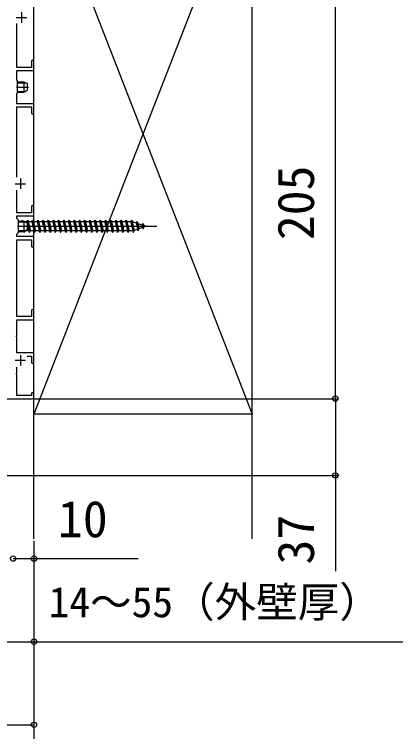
# Model space of a CAD drawing. Units: millimetres, scale not verified. Extents: x -1050 to 1050, y -1570 to 1561.
# Drawn here: x 118.6 to 302, y 273.7 to 619 of the extents above; entities that cross this region are included whole.
import ezdxf
from ezdxf.enums import TextEntityAlignment as Align

# ---------------------------------------------------------------- set-up
doc = ezdxf.new("R2010")
doc.units = ezdxf.units.MM
doc.header["$LTSCALE"] = 8
for name, color, linetype in [('0-3_YKK_11', 7, 'Continuous'), ('0-5_YKK_13', 4, 'Continuous'), ('0-6_YKK_D', 6, 'Continuous'), ('0-8_YSS_K', 3, 'Continuous')]:
    doc.layers.add(name, color=color, linetype=linetype)
doc.styles.add('ＭＳ ゴシック', font='')
doc.styles.get('ＭＳ ゴシック').set_extended_font_data('MS Gothic')

msp = doc.modelspace()

# ---------------------------------------------------------------- linework, layer by layer
at = {"layer": '0-3_YKK_11'}
for p, q in [((122, 620.001), (122, 615.001)), ((119.5, 617.501), (124.5, 617.501)), ((121.5, 540.001), (121.5, 535.001)), ((119, 537.501), (124, 537.501)), ((119, 452.501), (124, 452.501)), ((121.5, 455.001), (121.5, 450.001)), ((128, 435.001), (128, 436.401)), ((69, 434.001), (127, 434.001))]:
    msp.add_line(p, q, dxfattribs=at)
for points in [[(126.8, 596.401), (126.8, 593.501), (119.7, 593.501), (119.7, 614.629)], [(128, 571.601), (128, 576.001), (119.7, 576.001), (119.7, 580.701), (120, 581.001), (120, 583.543), (119.88, 583.726), (119.88, 584.276), (120, 584.459), (120, 587.001), (119.7, 587.301), (119.7, 592.001), (128, 592.001), (128, 596.401)], [(119.7, 540.663), (119.7, 574.501), (126.8, 574.501), (126.8, 571.601)], [(126.8, 526.401), (126.8, 523.501), (119.7, 523.501), (119.7, 534.339)], [(128, 507.601), (128, 512.001), (119.7, 512.001), (119.7, 513.201), (120.5, 514.001), (120.5, 516.543), (120.38, 516.726), (120.38, 517.276), (120.5, 517.459), (120.5, 520.001), (119.7, 520.801), (119.7, 522.001), (128, 522.001), (128, 526.401)], [(126.8, 476.401), (126.8, 473.501), (119.7, 473.501), (119.7, 510.501), (126.8, 510.501), (126.8, 507.601)], [(128, 451.601), (128, 456.001), (119.7, 456.001), (119.7, 463.543), (119.58, 463.726), (119.58, 464.276), (119.7, 464.459), (119.7, 472.001), (128, 472.001), (128, 476.401)], [(124.773, 454.501), (126.8, 454.501), (126.8, 451.601)], [(126.8, 436.401), (126.8, 435.501), (119.7, 435.501), (119.7, 445.543), (119.58, 445.726), (119.58, 446.276), (119.7, 446.459), (119.7, 449.144)]]:
    msp.add_lwpolyline(points, dxfattribs=at)
for centre, radius, start, end in [((127.4, 596.401), 0.6, 90.00001, 179.99999), ((127.4, 596.401), 0.6, 0.00001, 89.99999), ((127.4, 571.601), 0.6, 180.00001, 269.99999), ((127.4, 571.601), 0.6, 270.00001, 359.99999), ((127.4, 526.401), 0.6, 90.00001, 179.99999), ((127.4, 526.401), 0.6, 0.00001, 89.99999), ((127.4, 507.601), 0.6, 180.00001, 269.99999), ((127.4, 507.601), 0.6, 270.00001, 359.99999), ((127.4, 476.401), 0.6, 90.00001, 179.99999), ((127.4, 476.401), 0.6, 0.00001, 89.99999), ((127.4, 451.601), 0.6, 180.00001, 269.99999), ((127.4, 451.601), 0.6, 270.00001, 359.99999), ((127.4, 436.401), 0.6, 90.00001, 179.99999), ((127.4, 436.401), 0.6, 0.00001, 89.99999), ((127, 435.001), 1, 270.00001, 359.99999)]:
    msp.add_arc(centre, radius, start, end, dxfattribs=at)
at = {"layer": '0-5_YKK_13'}
for p, q in [((119.7, 583.993), (125.3, 583.993)), ((120, 586.493), (123.1, 586.493)), ((120, 586.06), (124.02, 586.06)), ((123.1, 586.493), (124.8, 585.693)), ((123.1, 586.493), (123.1, 581.493)), ((124.8, 585.693), (124.8, 582.293)), ((120, 581.926), (124.02, 581.926)), ((120, 581.493), (123.1, 581.493)), ((124.8, 582.293), (123.1, 581.493)), ((120.5, 519.493), (123.1, 519.493)), ((120.5, 519.06), (124.02, 519.06)), ((122.5, 519.993), (122.562, 519.493)), ((123.1, 519.493), (124.8, 518.693)), ((123.1, 519.493), (123.1, 514.493)), ((123.631, 519.243), (124.5, 519.243)), ((124.5, 519.243), (125, 519.993)), ((124.5, 519.243), (124.601, 518.786)), ((124.8, 518.693), (124.8, 515.293)), ((125, 519.993), (125.75, 513.993)), ((125, 519.993), (125.25, 519.243)), ((125.25, 519.243), (126.25, 514.743)), ((125.25, 519.243), (127, 519.243)), ((130, 519.993), (130.75, 513.993)), ((130.25, 519.243), (132, 519.243)), ((130.25, 519.243), (131.25, 514.743)), ((132.5, 519.993), (133.25, 513.993)), ((132.75, 519.243), (134.5, 519.243)), ((132.75, 519.243), (133.75, 514.743)), ((135, 519.993), (135.75, 513.993)), ((135.25, 519.243), (137, 519.243)), ((135.25, 519.243), (136.25, 514.743)), ((137.5, 519.993), (138.25, 513.993)), ((137.75, 519.243), (139.5, 519.243)), ((137.75, 519.243), (138.75, 514.743)), ((140, 519.993), (140.75, 513.993)), ((140.25, 519.243), (142, 519.243)), ((140.25, 519.243), (141.25, 514.743)), ((142.5, 519.993), (143.25, 513.993)), ((142.75, 519.243), (144.5, 519.243)), ((142.75, 519.243), (143.75, 514.743)), ((145, 519.993), (145.75, 513.993)), ((145.25, 519.243), (147, 519.243)), ((145.25, 519.243), (146.25, 514.743)), ((147.5, 519.993), (148.25, 513.993)), ((147.75, 519.243), (149.5, 519.243)), ((147.75, 519.243), (148.75, 514.743)), ((150, 519.993), (150.75, 513.993)), ((150.25, 519.243), (152, 519.243)), ((150.25, 519.243), (151.25, 514.743)), ((152.5, 519.993), (153.25, 513.993)), ((152.75, 519.243), (154.5, 519.243)), ((152.75, 519.243), (153.75, 514.743)), ((155, 519.993), (155.75, 513.993)), ((155.25, 519.243), (157, 519.243)), ((155.25, 519.243), (156.25, 514.743)), ((157.5, 519.993), (158.25, 513.993)), ((157.75, 519.243), (159.5, 519.243)), ((157.75, 519.243), (158.75, 514.743)), ((160, 519.993), (160.75, 513.993)), ((160.25, 519.243), (162, 519.243)), ((160.25, 519.243), (161.25, 514.743)), ((162.5, 519.993), (163.25, 513.993)), ((162.75, 519.243), (164.5, 519.243)), ((162.75, 519.243), (163.75, 514.743)), ((165, 519.993), (165.75, 513.993)), ((165.25, 519.243), (167, 519.243)), ((165.25, 519.243), (166.25, 514.743)), ((167.5, 519.993), (168.25, 513.993)), ((167.75, 519.243), (169.5, 519.243)), ((167.75, 519.243), (168.75, 514.743)), ((170, 519.993), (170.75, 513.993)), ((170.25, 519.243), (172, 519.243)), ((170.25, 519.243), (171.25, 514.743)), ((172.5, 519.993), (173.25, 513.993)), ((172.75, 519.243), (174.5, 519.243)), ((172.75, 519.243), (173.75, 514.743)), ((175, 519.993), (175.75, 513.993)), ((175.25, 519.243), (175.465, 519.243)), ((175.25, 519.243), (176.25, 514.743)), ((175.465, 519.243), (177.127, 518.671)), ((177.586, 519.306), (177.127, 518.671)), ((177.127, 518.671), (177.82, 515.554)), ((177.586, 519.306), (177.939, 518.391)), ((177.586, 519.306), (178.14, 514.871)), ((177.939, 518.391), (179.834, 517.739)), ((177.939, 518.391), (178.516, 515.793)), ((180.198, 518.406), (179.834, 517.739)), ((180.198, 518.406), (180.646, 517.459)), ((180.198, 518.406), (180.537, 515.696)), ((120.2, 516.993), (187.039, 516.993)), ((120.5, 516.993), (125.3, 516.993)), ((120.5, 514.926), (124.02, 514.926)), ((124.8, 515.293), (123.1, 514.493)), ((123.739, 514.793), (123.75, 514.743)), ((125.5, 514.743), (123.75, 514.743)), ((124.8, 517.893), (125.5, 514.743)), ((125.5, 514.743), (125.75, 513.993)), ((125.75, 513.993), (126.25, 514.743)), ((128, 514.743), (126.25, 514.743)), ((130.5, 514.743), (128.75, 514.743)), ((133, 514.743), (131.25, 514.743)), ((135.5, 514.743), (133.75, 514.743)), ((138, 514.743), (136.25, 514.743)), ((140.5, 514.743), (138.75, 514.743)), ((143, 514.743), (141.25, 514.743)), ((145.5, 514.743), (143.75, 514.743)), ((148, 514.743), (146.25, 514.743)), ((150.5, 514.743), (148.75, 514.743)), ((153, 514.743), (151.25, 514.743)), ((155.5, 514.743), (153.75, 514.743)), ((158, 514.743), (156.25, 514.743)), ((160.5, 514.743), (158.75, 514.743)), ((163, 514.743), (161.25, 514.743)), ((165.5, 514.743), (163.75, 514.743)), ((168, 514.743), (166.25, 514.743)), ((170.5, 514.743), (168.75, 514.743)), ((173, 514.743), (171.25, 514.743)), ((175.465, 514.743), (173.75, 514.743)), ((175.498, 514.754), (175.465, 514.743)), ((177.82, 515.554), (176.194, 514.994)), ((178.14, 514.871), (177.82, 515.554)), ((178.14, 514.871), (178.516, 515.793)), ((180.142, 516.353), (178.516, 515.793)), ((179.834, 517.739), (180.142, 516.353)), ((180.537, 515.696), (180.142, 516.353)), ((180.537, 515.696), (180.839, 516.593)), ((180.646, 517.459), (182, 516.993)), ((180.646, 517.459), (180.839, 516.593)), ((182, 516.993), (180.839, 516.593)), ((120.5, 514.493), (123.1, 514.493)), ((123.183, 514.532), (123.25, 513.993))]:
    msp.add_line(p, q, dxfattribs=at)
for points in [[(122.167, 519.493), (122.5, 519.993), (122.667, 519.493)], [(127, 519.243), (127.5, 519.993), (127.75, 519.243)], [(127, 519.243), (128, 514.743), (128.25, 513.993), (128.75, 514.743)], [(127.5, 519.993), (128, 515.993), (128.25, 513.993)], [(127.75, 519.243), (128, 519.243), (129.5, 519.243)], [(127.75, 519.243), (128, 518.118), (128.75, 514.743)], [(129.5, 519.243), (130, 519.993), (130.25, 519.243)], [(129.5, 519.243), (130.5, 514.743), (130.75, 513.993), (131.25, 514.743)], [(132, 519.243), (132.5, 519.993), (132.75, 519.243)], [(132, 519.243), (133, 514.743), (133.25, 513.993), (133.75, 514.743)], [(134.5, 519.243), (135, 519.993), (135.25, 519.243)], [(134.5, 519.243), (135.5, 514.743), (135.75, 513.993), (136.25, 514.743)], [(137, 519.243), (137.5, 519.993), (137.75, 519.243)], [(137, 519.243), (138, 514.743), (138.25, 513.993), (138.75, 514.743)], [(139.5, 519.243), (140, 519.993), (140.25, 519.243)], [(139.5, 519.243), (140.5, 514.743), (140.75, 513.993), (141.25, 514.743)], [(142, 519.243), (142.5, 519.993), (142.75, 519.243)], [(142, 519.243), (143, 514.743), (143.25, 513.993), (143.75, 514.743)], [(144.5, 519.243), (145, 519.993), (145.25, 519.243)], [(144.5, 519.243), (145.5, 514.743), (145.75, 513.993), (146.25, 514.743)], [(147, 519.243), (147.5, 519.993), (147.75, 519.243)], [(147, 519.243), (148, 514.743), (148.25, 513.993), (148.75, 514.743)], [(149.5, 519.243), (150, 519.993), (150.25, 519.243)], [(149.5, 519.243), (150.5, 514.743), (150.75, 513.993), (151.25, 514.743)], [(152, 519.243), (152.5, 519.993), (152.75, 519.243)], [(152, 519.243), (153, 514.743), (153.25, 513.993), (153.75, 514.743)], [(154.5, 519.243), (155, 519.993), (155.25, 519.243)], [(154.5, 519.243), (155.5, 514.743), (155.75, 513.993), (156.25, 514.743)], [(157, 519.243), (157.5, 519.993), (157.75, 519.243)], [(157, 519.243), (158, 514.743), (158.25, 513.993), (158.75, 514.743)], [(159.5, 519.243), (160, 519.993), (160.25, 519.243)], [(159.5, 519.243), (160.5, 514.743), (160.75, 513.993), (161.25, 514.743)], [(162, 519.243), (162.5, 519.993), (162.75, 519.243)], [(162, 519.243), (163, 514.743), (163.25, 513.993), (163.75, 514.743)], [(164.5, 519.243), (165, 519.993), (165.25, 519.243)], [(164.5, 519.243), (165.5, 514.743), (165.75, 513.993), (166.25, 514.743)], [(167, 519.243), (167.5, 519.993), (167.75, 519.243)], [(167, 519.243), (168, 514.743), (168.25, 513.993), (168.75, 514.743)], [(169.5, 519.243), (170, 519.993), (170.25, 519.243)], [(169.5, 519.243), (170.5, 514.743), (170.75, 513.993), (171.25, 514.743)], [(172, 519.243), (172.5, 519.993), (172.75, 519.243)], [(172, 519.243), (173, 514.743), (173.25, 513.993), (173.75, 514.743)], [(174.5, 519.243), (175, 519.993), (175.25, 519.243)], [(174.5, 519.243), (175.5, 514.743), (175.75, 513.993), (176.25, 514.743)], [(123.083, 514.493), (123.25, 513.993), (123.75, 514.743)]]:
    msp.add_lwpolyline(points, dxfattribs=at)
at = {"layer": '0-6_YKK_D'}
for p, q in [((273, 434.001), (273, 639.001)), ((128, 434.001), (274, 434.001)), ((128, 434.001), (274, 434.001)), ((66.2, 397.001), (274, 397.001)), ((128, 365.501), (128, 235.999)), ((128, 365.501), (128, 355.999)), ((128, 365.501), (128, 275.999)), ((128, 365.501), (128, 315.999)), ((118, 356.999), (128, 356.999)), ((128, 356.999), (178.2, 356.999)), ((68, 276.999), (128, 276.999))]:
    msp.add_line(p, q, dxfattribs=at)
for points in [[(273, 434.001), (273, 397.001), (273, 350.946)], [(89, 316.999), (128, 316.999), (338.327, 316.999)]]:
    msp.add_lwpolyline(points, dxfattribs=at)
for centre in [(273, 434.001), (273, 434.001), (273, 397.001), (118, 356.999), (128, 356.999), (128, 316.999), (128, 276.999)]:
    msp.add_circle(centre, 1.275, dxfattribs=at)
at = {"layer": '0-8_YSS_K'}
for p, q in [((128, 366.501), (128, 696.501)), ((233, 696.501), (128, 426.501)), ((233, 366.501), (233, 696.501))]:
    msp.add_line(p, q, dxfattribs=at)
for points in [[(233, 426.501), (128, 426.501), (128, 696.501)], [(128, 696.501), (233, 426.501), (233, 696.501)]]:
    msp.add_lwpolyline(points, dxfattribs=at)

# ---------------------------------------------------------------- texts
at = {"layer": '0-6_YKK_D', "style": 'ＭＳ ゴシック'}
for s, p in [('205', (268, 510.319)), ('37', (268, 354.174))]:
    msp.add_text(s, height=17.6, rotation=90, dxfattribs=at).set_placement(p, align=Align.BOTTOM_LEFT)
for s, height, p in [('10', 17.6, (139.518, 361.999)), ('14～55（外壁厚）', 14.66, (135.032, 324.386))]:
    msp.add_text(s, height=height, dxfattribs=at).set_placement(p, align=Align.BOTTOM_LEFT)

doc.saveas('drawing.dxf')
